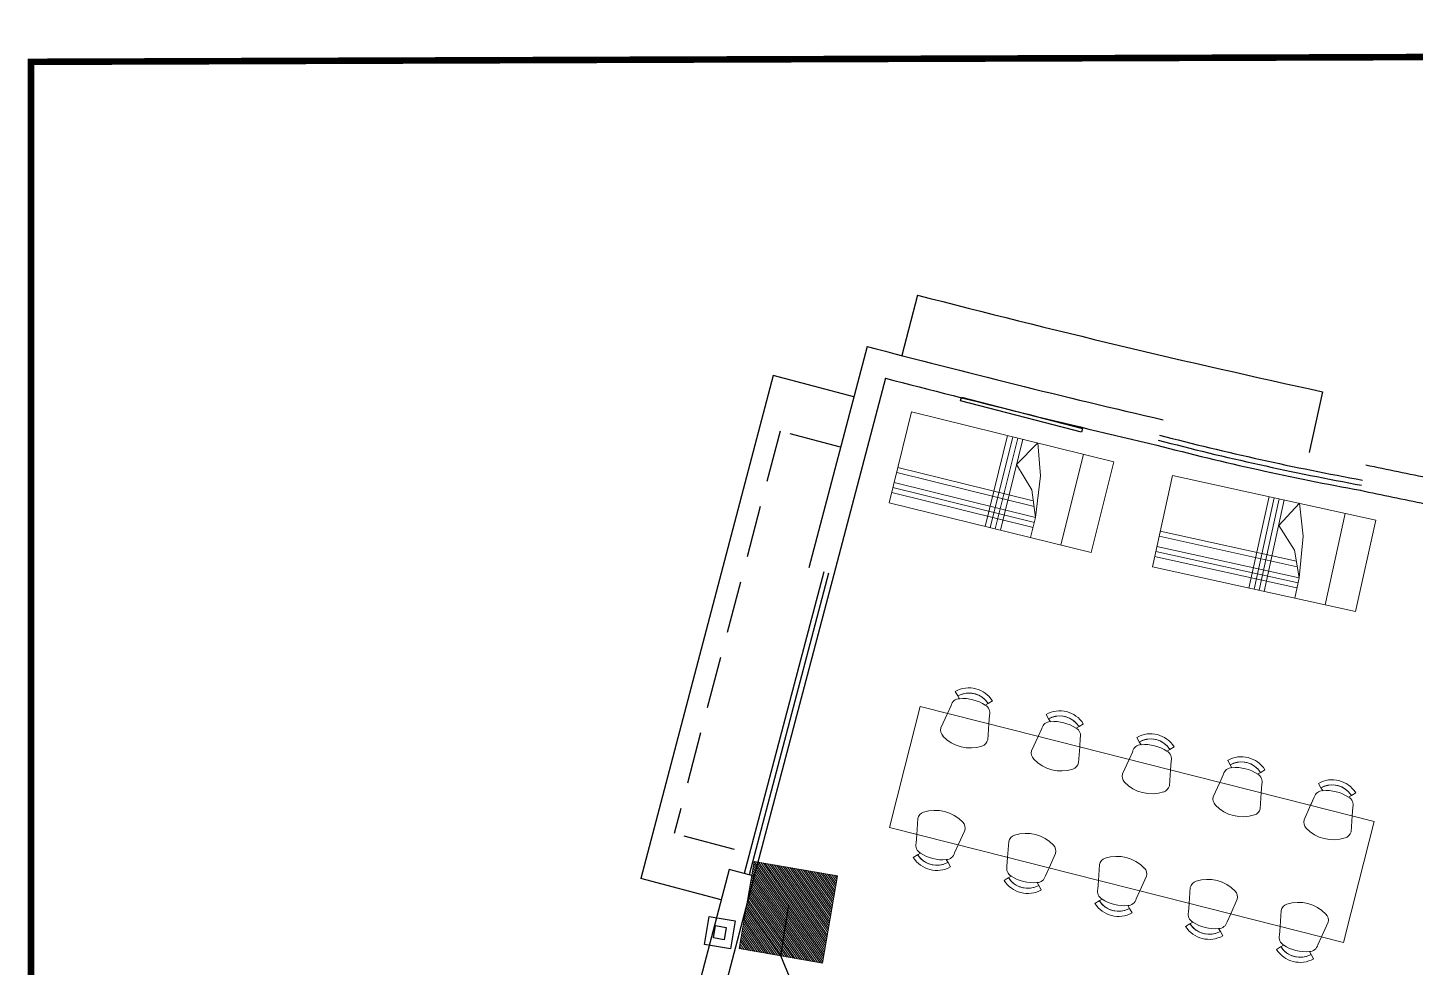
# Model space of a CAD drawing. Header units: inches. Extents: x -221585 to 401252, y -284294 to 332380.
# Drawn here: x 143617 to 144950, y 29413 to 30316 of the extents above; entities that cross this region are included whole.
import ezdxf

# ---------------------------------------------------------------- set-up
doc = ezdxf.new("R2010")
doc.units = ezdxf.units.IN
doc.header["$MEASUREMENT"] = 0
doc.linetypes.add('HIDDEN', pattern=[0.375, 0.25, -0.125])
for name, color, linetype, lineweight in [('A-SEC-TXT', 3, 'Continuous', 0), ('FURN', 56, 'Continuous', 0), ('Wall mount speaker', 2, 'Continuous', 0)]:
    doc.layers.add(name, color=color, linetype=linetype, lineweight=lineweight)
doc.layers.add('TEL', color=6, linetype='Continuous')

# ---------------------------------------------------------------- blocks, each defined once
blk = doc.blocks.new('A$C25933C84')
at = {"color": 8, "linetype": 'Continuous'}
for p, q in [((0, 0.9), (2, 0.9)), ((0, 0), (0, 0.9)), ((0.3, 0.9), (0.3, 0)), ((0.6, 0.7), (0.6, 0.9)), ((2, 0.9), (2, 0)), ((0.65, 0.3), (0.6, 0.7)), ((0.7, 0.45), (0.6, 0.7)), ((0.9, 0.25), (0.7, 0.45)), ((0.75, 0), (0.65, 0.3)), ((0.75, 0), (0.9, 0.25)), ((2, 0), (0, 0))]:
    blk.add_line(p, q, dxfattribs=at)
at = {"color": 8}
for p, q in [((0.6, 0.8), (2, 0.8)), ((0.9, 0), (0.9, 0.9)), ((0.95, 0), (0.95, 0.9)), ((1, 0), (1, 0.9)), ((1.05, 0), (1.05, 0.9)), ((0.6, 0.75), (2, 0.75)), ((0.6, 0.7), (2, 0.7)), ((0.64, 0.6), (2, 0.6)), ((0.66, 0.55), (2, 0.55))]:
    blk.add_line(p, q, dxfattribs=at)
blk = doc.blocks.new('light')
at = {"color": 5}
for p, q in [((112625.2, 38871.2), (112742.5, 38895.9)), ((112743.3, 38892.3), (112625.9, 38867.6)), ((112742.5, 38895.9), (112743.3, 38892.3)), ((112625.9, 38867.6), (112625.2, 38871.2))]:
    blk.add_line(p, q, dxfattribs=at)
blk = doc.blocks.new('A$C54490F4E')
at = {"layer": 'Wall mount speaker', "ltscale": 0.1}
h = blk.add_hatch(dxfattribs=at)
h.set_pattern_fill('ANSI31', color=3, scale=50, style=0)
h.paths.add_polyline_path([(347.4, 331.9), (0, 331.9), (0, 0), (347.4, 0)])
at = {"layer": 'Wall mount speaker', "color": 3, "ltscale": 0.1}
blk.add_lwpolyline([(0, 331.9), (347.4, 331.9), (347.4, 0), (0, 0)], close=True, dxfattribs=at)
blk = doc.blocks.new('A$C1A917D7C')
at = {"layer": 'TEL', "elevation": 0}
for points in [[(0, 956), (227, 956), (227, 744), (0, 744)], [(63, 893), (164, 893), (164, 807), (63, 807)]]:
    blk.add_lwpolyline(points, close=True, dxfattribs=at)
at = {"layer": 'Wall mount speaker', "color": 2, "ltscale": 0.1, "xscale": 2.038325862171721, "yscale": 2.038325862171721, "zscale": 2.038325862171721}
blk.add_blockref('A$C54490F4E', (14, 0), dxfattribs=at)

msp = doc.modelspace()

# ---------------------------------------------------------------- linework, layer by layer
at = {"color": 20, "ltscale": 10}
for p, q in [((144472.1, 30058.8, -0.4), (144457, 30000.7, 0)), ((144333.5, 29981.5, 0.4), (144206.1, 29498, 0.4)), ((144410.8, 29961.1, 0), (144333.5, 29981.5, 0.4)), ((144861.3, 29966, -0.4), (144848.5, 29907.4, 0)), ((144283.5, 29477.6, 0), (144206.1, 29498, 0.4))]:
    msp.add_line(p, q, dxfattribs=at)
at = {"color": 4, "ltscale": 8}
for p, q in [((144423.6, 30009.5, 0.4), (144367.5, 29796.8, 0.4)), ((144441.2, 29979, 0), (144391.6, 29790.4, 0.4)), ((144291.1, 29506.7, 0.4), (144184.4, 29101.5, 0.4)), ((144315.2, 29500.3, 0.4), (144264.2, 29306.9, 0.4))]:
    msp.add_line(p, q, dxfattribs=at)
at = {"color": 20, "linetype": 'HIDDEN', "ltscale": 200}
for p, q in [((144340.1, 29928.1, 0.3), (144238.2, 29541.3, 0.3)), ((144398.1, 29912.8, 0), (144340.1, 29928.1, 0.3)), ((144296.2, 29526, 0), (144238.2, 29541.3, 0.3))]:
    msp.add_line(p, q, dxfattribs=at)
at = {"color": 1, "ltscale": 8}
for p, q in [((144381.9, 29793, 0.4), (144305.5, 29502.9, 0.4)), ((144386.7, 29791.7, 0.4), (144310.3, 29501.6, 0.4)), ((144391.6, 29790.4, 0.4), (144315.2, 29500.3, 0.4))]:
    msp.add_line(p, q, dxfattribs=at)
at = {"color": 4, "ltscale": 10}
msp.add_line((144315.2, 29500.3, 0.4), (144291.1, 29506.7, 0.4), dxfattribs=at)
at = {"color": 6}
for p, q in [((144340.7, 29423.8, 0.4), (144348.4, 29472.8)), ((144687.1, 28587.1), (144340.7, 29423.8, 0.4))]:
    msp.add_line(p, q, dxfattribs=at)
at = {"color": 6, "const_width": 6.3}
msp.add_lwpolyline([(143620.3, 24452.2), (143620.3, 30283), (152235.6, 30312.6), (152235.6, 24481.8)], close=True, dxfattribs=at)
at = {"color": 20, "ltscale": 10}
msp.add_arc((146992.9, 39765.3, -0.4), 10028.5, 255.44206, 257.72798, dxfattribs=at)
at = {"color": 4, "ltscale": 10}
for centre, radius, start, end in [((146992.9, 39765.3, 0), 10088.5, 255.2456, 256.9098), ((147008.2, 39829.5, 0), 10179.5, 255.39391, 256.9065), ((146992.9, 39765.3, 0), 10088.5, 258.04397, 258.40372), ((146992.9, 39765.3, 0), 10113.5, 258.04396, 258.40373)]:
    msp.add_arc(centre, radius, start, end, dxfattribs=at)
at = {"color": 1, "ltscale": 8}
for radius in [2665.5, 2660.5, 2670.5]:
    msp.add_arc((145377.3, 32498.3, 0), radius, 255.3517, 259.6587, dxfattribs=at)
at = {"layer": 'FURN'}
for p, q in [((144508.3, 29677.9, 0.4), (144510.7, 29673.7, 0.4)), ((144508.3, 29677.9, 0.4), (144510.7, 29673.7, 0.4)), ((144474.7, 29663.4, 0.4), (144460, 29605.3, 0.4)), ((144561.9, 29641.3, 0.4), (144474.7, 29663.4, 0.4)), ((144504.3, 29664.5, 0.4), (144500.8, 29656.8, 0.4)), ((144504.3, 29664.5, 0.4), (144500.8, 29656.8, 0.4)), ((144512.4, 29670.9, 0.4), (144510.7, 29673.7, 0.4)), ((144512.4, 29670.9, 0.4), (144510.7, 29673.7, 0.4)), ((144537.2, 29664.7, 0.4), (144540, 29666.2, 0.4)), ((144537.2, 29664.7, 0.4), (144540, 29666.2, 0.4)), ((144544.1, 29668.8, 0.4), (144540, 29666.2, 0.4)), ((144544.1, 29668.8, 0.4), (144540, 29666.2, 0.4)), ((144500.8, 29656.8, 0.4), (144494.5, 29642.9, 0.4)), ((144540.7, 29646.7, 0.4), (144541.3, 29655.2, 0.4)), ((144540.7, 29646.7, 0.4), (144541.3, 29655.2, 0.4)), ((144595.6, 29655.8, 0.4), (144597.9, 29651.6, 0.4)), ((144595.6, 29655.8, 0.4), (144597.9, 29651.6, 0.4)), ((144599.7, 29648.8, 0.4), (144597.9, 29651.6, 0.4)), ((144599.7, 29648.8, 0.4), (144597.9, 29651.6, 0.4)), ((144539.6, 29631.4, 0.4), (144540.7, 29646.7, 0.4)), ((144649.2, 29619.3, 0.4), (144561.9, 29641.3, 0.4)), ((144591.6, 29642.4, 0.4), (144588.1, 29634.7, 0.4)), ((144591.6, 29642.4, 0.4), (144588.1, 29634.7, 0.4)), ((144624.4, 29642.6, 0.4), (144627.3, 29644.1, 0.4)), ((144624.4, 29642.6, 0.4), (144627.3, 29644.1, 0.4)), ((144631.4, 29646.7, 0.4), (144627.3, 29644.1, 0.4)), ((144631.4, 29646.7, 0.4), (144627.3, 29644.1, 0.4)), ((144588.1, 29634.7, 0.4), (144581.7, 29620.8, 0.4)), ((144626.9, 29609.3, 0.4), (144627.9, 29624.6, 0.4)), ((144627.9, 29624.6, 0.4), (144628.5, 29633.1, 0.4)), ((144627.9, 29624.6, 0.4), (144628.5, 29633.1, 0.4)), ((144682.8, 29633.7, 0.4), (144685.2, 29629.5, 0.4)), ((144682.8, 29633.7, 0.4), (144685.2, 29629.5, 0.4)), ((144686.9, 29626.7, 0.4), (144685.2, 29629.5, 0.4)), ((144686.9, 29626.7, 0.4), (144685.2, 29629.5, 0.4)), ((144718.6, 29624.6, 0.4), (144714.5, 29622, 0.4)), ((144718.6, 29624.6, 0.4), (144714.5, 29622, 0.4)), ((144736.4, 29597.2, 0.4), (144649.2, 29619.3, 0.4)), ((144675.3, 29612.6, 0.4), (144669, 29598.7, 0.4)), ((144678.8, 29620.3, 0.4), (144675.3, 29612.6, 0.4)), ((144678.8, 29620.3, 0.4), (144675.3, 29612.6, 0.4)), ((144711.7, 29620.5, 0.4), (144714.5, 29622, 0.4)), ((144711.7, 29620.5, 0.4), (144714.5, 29622, 0.4)), ((144715.2, 29602.5, 0.4), (144715.8, 29611, 0.4)), ((144715.2, 29602.5, 0.4), (144715.8, 29611, 0.4)), ((144770.1, 29611.6, 0.4), (144772.4, 29607.4, 0.4)), ((144770.1, 29611.6, 0.4), (144772.4, 29607.4, 0.4)), ((144445.2, 29547.1, 0.4), (144460, 29605.3, 0.4)), ((144714.1, 29587.2, 0.4), (144715.2, 29602.5, 0.4)), ((144823.7, 29575.1, 0.4), (144736.4, 29597.2, 0.4)), ((144766.1, 29598.3, 0.4), (144762.6, 29590.5, 0.4)), ((144766.1, 29598.3, 0.4), (144762.6, 29590.5, 0.4)), ((144774.2, 29604.6, 0.4), (144772.4, 29607.4, 0.4)), ((144774.2, 29604.6, 0.4), (144772.4, 29607.4, 0.4)), ((144798.9, 29598.4, 0.4), (144801.8, 29600, 0.4)), ((144798.9, 29598.4, 0.4), (144801.8, 29600, 0.4)), ((144805.9, 29602.5, 0.4), (144801.8, 29600, 0.4)), ((144805.9, 29602.5, 0.4), (144801.8, 29600, 0.4)), ((144762.6, 29590.5, 0.4), (144756.2, 29576.6, 0.4)), ((144802.4, 29580.5, 0.4), (144803, 29588.9, 0.4)), ((144802.4, 29580.5, 0.4), (144803, 29588.9, 0.4)), ((144802.4, 29580.5, 0.4), (144803, 29588.9, 0.4)), ((144802.4, 29580.5, 0.4), (144803, 29588.9, 0.4)), ((144857.3, 29589.5, 0.4), (144859.7, 29585.3, 0.4)), ((144857.3, 29589.5, 0.4), (144859.7, 29585.3, 0.4)), ((144861.4, 29582.6, 0.4), (144859.7, 29585.3, 0.4)), ((144861.4, 29582.6, 0.4), (144859.7, 29585.3, 0.4)), ((144801.4, 29565.2, 0.4), (144802.4, 29580.5, 0.4)), ((144910.9, 29553, 0.4), (144823.7, 29575.1, 0.4)), ((144853.3, 29576.2, 0.4), (144849.8, 29568.5, 0.4)), ((144853.3, 29576.2, 0.4), (144849.8, 29568.4, 0.4)), ((144886.2, 29576.3, 0.4), (144889, 29577.9, 0.4)), ((144886.2, 29576.3, 0.4), (144889, 29577.9, 0.4)), ((144893.1, 29580.4, 0.4), (144889, 29577.9, 0.4)), ((144893.1, 29580.4, 0.4), (144889, 29577.9, 0.4)), ((144849.8, 29568.5, 0.4), (144843.5, 29554.5, 0.4)), ((144888.6, 29543.1, 0.4), (144889.7, 29558.4, 0.4)), ((144889.7, 29558.4, 0.4), (144890.3, 29566.8, 0.4)), ((144889.7, 29558.4, 0.4), (144890.3, 29566.8, 0.4)), ((144532.5, 29525, 0.4), (144445.2, 29547.1, 0.4)), ((144471.4, 29540.5, 0.4), (144472.4, 29555.8, 0.4)), ((144517.6, 29544.4, 0.4), (144511.2, 29530.4, 0.4)), ((144896.2, 29494.8, 0.4), (144910.9, 29553, 0.4)), ((144470.8, 29532, 0.4), (144471.4, 29540.5, 0.4)), ((144470.8, 29532, 0.4), (144471.4, 29540.5, 0.4)), ((144511.2, 29530.4, 0.4), (144507.7, 29522.7, 0.4)), ((144511.2, 29530.4, 0.4), (144507.7, 29522.7, 0.4)), ((144558.6, 29518.4, 0.4), (144559.7, 29533.7, 0.4)), ((144467.9, 29518.4, 0.4), (144472, 29521, 0.4)), ((144467.9, 29518.4, 0.4), (144472, 29521, 0.4)), ((144474.9, 29522.6, 0.4), (144472, 29521, 0.4)), ((144474.9, 29522.6, 0.4), (144472, 29521, 0.4)), ((144619.7, 29502.9, 0.4), (144532.5, 29525, 0.4)), ((144558, 29509.9, 0.4), (144558.6, 29518.4, 0.4)), ((144558, 29509.9, 0.4), (144558.6, 29518.4, 0.4)), ((144604.8, 29522.3, 0.4), (144598.5, 29508.3, 0.4)), ((144499.6, 29516.3, 0.4), (144501.4, 29513.6, 0.4)), ((144499.6, 29516.3, 0.4), (144501.4, 29513.6, 0.4)), ((144503.7, 29509.3, 0.4), (144501.4, 29513.6, 0.4)), ((144503.7, 29509.3, 0.4), (144501.4, 29513.6, 0.4)), ((144598.5, 29508.3, 0.4), (144595, 29500.6, 0.4)), ((144598.5, 29508.3, 0.4), (144595, 29500.6, 0.4)), ((144645.9, 29496.3, 0.4), (144646.9, 29511.6, 0.4)), ((144555.2, 29496.3, 0.4), (144559.3, 29498.9, 0.4)), ((144555.2, 29496.3, 0.4), (144559.3, 29498.9, 0.4)), ((144562.1, 29500.5, 0.4), (144559.3, 29498.9, 0.4)), ((144562.1, 29500.5, 0.4), (144559.3, 29498.9, 0.4)), ((144586.9, 29494.2, 0.4), (144588.6, 29491.5, 0.4)), ((144586.9, 29494.2, 0.4), (144588.6, 29491.5, 0.4)), ((144591, 29487.3, 0.4), (144588.6, 29491.5, 0.4)), ((144591, 29487.3, 0.4), (144588.6, 29491.5, 0.4)), ((144707, 29480.8, 0.4), (144619.7, 29502.9, 0.4)), ((144645.3, 29487.9, 0.4), (144645.9, 29496.3, 0.4)), ((144645.3, 29487.9, 0.4), (144645.9, 29496.3, 0.4)), ((144692.1, 29500.2, 0.4), (144685.7, 29486.2, 0.4)), ((144896.2, 29494.8, 0.4), (144881.5, 29436.7, 0.4)), ((144642.4, 29474.2, 0.4), (144646.5, 29476.8, 0.4)), ((144642.4, 29474.2, 0.4), (144646.5, 29476.8, 0.4)), ((144649.4, 29478.4, 0.4), (144646.5, 29476.8, 0.4)), ((144649.4, 29478.4, 0.4), (144646.5, 29476.8, 0.4)), ((144685.7, 29486.2, 0.4), (144682.2, 29478.5, 0.4)), ((144685.7, 29486.2, 0.4), (144682.2, 29478.5, 0.4)), ((144881.5, 29436.7, 0.4), (144707, 29480.8, 0.4)), ((144733.1, 29474.2, 0.4), (144734.2, 29489.5, 0.4)), ((144779.3, 29478.1, 0.4), (144773, 29464.1, 0.4)), ((144674.1, 29472.1, 0.4), (144675.9, 29469.4, 0.4)), ((144674.1, 29472.1, 0.4), (144675.9, 29469.4, 0.4)), ((144678.2, 29465.2, 0.4), (144675.9, 29469.4, 0.4)), ((144678.2, 29465.2, 0.4), (144675.9, 29469.4, 0.4)), ((144732.5, 29465.8, 0.4), (144733.1, 29474.2, 0.4)), ((144732.5, 29465.8, 0.4), (144733.1, 29474.2, 0.4)), ((144773, 29464.1, 0.4), (144769.5, 29456.4, 0.4)), ((144773, 29464.1, 0.4), (144769.5, 29456.4, 0.4)), ((144820.4, 29452.1, 0.4), (144821.4, 29467.4, 0.4)), ((144729.7, 29452.1, 0.4), (144733.8, 29454.7, 0.4)), ((144729.7, 29452.1, 0.4), (144733.8, 29454.7, 0.4)), ((144736.6, 29456.3, 0.4), (144733.8, 29454.7, 0.4)), ((144736.6, 29456.3, 0.4), (144733.8, 29454.7, 0.4)), ((144761.4, 29450, 0.4), (144763.1, 29447.3, 0.4)), ((144761.4, 29450, 0.4), (144763.1, 29447.3, 0.4)), ((144819.8, 29443.7, 0.4), (144820.4, 29452.1, 0.4)), ((144819.8, 29443.7, 0.4), (144820.4, 29452.1, 0.4)), ((144866.6, 29456, 0.4), (144860.2, 29442, 0.4)), ((144765.5, 29443.1, 0.4), (144763.1, 29447.3, 0.4)), ((144765.5, 29443.1, 0.4), (144763.1, 29447.3, 0.4)), ((144860.2, 29442, 0.4), (144856.7, 29434.3, 0.4)), ((144860.2, 29442, 0.4), (144856.7, 29434.3, 0.4)), ((144816.9, 29430, 0.4), (144821, 29432.6, 0.4)), ((144816.9, 29430, 0.4), (144821, 29432.6, 0.4)), ((144823.9, 29434.2, 0.4), (144821, 29432.6, 0.4)), ((144823.9, 29434.2, 0.4), (144821, 29432.6, 0.4)), ((144848.6, 29427.9, 0.4), (144850.4, 29425.2, 0.4)), ((144848.6, 29427.9, 0.4), (144850.4, 29425.2, 0.4)), ((144852.7, 29421, 0.4), (144850.4, 29425.2, 0.4)), ((144852.7, 29421, 0.4), (144850.4, 29425.2, 0.4))]:
    msp.add_line(p, q, dxfattribs=at)
for centre, radius, start, end in [((144521.5, 29654.5, 0.4), 26.8, 32.1889, 119.3946), ((144521.5, 29654.5, 0.4), 26.8, 32.1889, 119.3946), ((144512.5, 29662.4, 0.4), 8.47, 90.6768, 165.7918), ((144512.5, 29662.4, 0.4), 8.47, 90.6768, 165.7918), ((144521.5, 29654.5, 0.4), 21.9, 32.1889, 119.3946), ((144521.5, 29654.5, 0.4), 21.9, 45.4396, 119.3946), ((144516.1, 29633.3, 0.4), 37.8, 56.053, 95.5305), ((144516.1, 29633.3, 0.4), 37.8, 56.053, 95.5305), ((144533.1, 29657.3, 0.4), 8.47, 345.7918, 60.9067), ((144533.1, 29657.3, 0.4), 8.47, 345.7918, 60.9067), ((144608.7, 29632.5, 0.4), 26.8, 32.1889, 119.3946), ((144608.7, 29632.5, 0.4), 26.8, 32.1889, 119.3946), ((144608.7, 29632.5, 0.4), 21.9, 32.1889, 119.3946), ((144608.7, 29632.5, 0.4), 21.9, 45.4396, 119.3946), ((144502.7, 29640.8, 0.4), 8.47, 165.7918, 223.5608), ((144502.7, 29640.8, 0.4), 8.47, 165.7918, 223.5608), ((144599.8, 29640.4, 0.4), 8.47, 90.6768, 165.7918), ((144599.8, 29640.4, 0.4), 8.47, 90.6768, 165.7918), ((144603.3, 29611.2, 0.4), 37.8, 56.053, 95.5305), ((144603.3, 29611.2, 0.4), 37.8, 56.053, 95.5305), ((144620.3, 29635.2, 0.4), 8.47, 345.7918, 60.9067), ((144620.3, 29635.2, 0.4), 8.47, 345.7918, 60.9067), ((144696, 29610.4, 0.4), 26.8, 32.1889, 119.3946), ((144696, 29610.4, 0.4), 26.8, 32.1889, 119.3946), ((144522.8, 29659.9, 0.4), 36.3, 223.5608, 288.0227), ((144522.8, 29659.9, 0.4), 36.3, 223.5608, 288.0227), ((144531.4, 29633.5, 0.4), 8.47, 288.0227, 345.7918), ((144531.4, 29633.5, 0.4), 8.47, 288.0227, 345.7918), ((144687, 29618.3, 0.4), 8.47, 90.6768, 165.7918), ((144687, 29618.3, 0.4), 8.47, 90.6768, 165.7918), ((144696, 29610.4, 0.4), 21.9, 32.1889, 119.3946), ((144696, 29610.4, 0.4), 21.9, 45.4396, 119.3946), ((144690.6, 29589.1, 0.4), 37.8, 56.053, 95.5305), ((144690.6, 29589.1, 0.4), 37.8, 56.053, 95.5305), ((144589.9, 29618.7, 0.4), 8.47, 165.7918, 223.5608), ((144589.9, 29618.7, 0.4), 8.47, 165.7918, 223.5608), ((144610.1, 29637.8, 0.4), 36.3, 223.5608, 288.0227), ((144610.1, 29637.8, 0.4), 36.3, 223.5608, 288.0227), ((144707.6, 29613.1, 0.4), 8.47, 345.7918, 60.9067), ((144707.6, 29613.1, 0.4), 8.47, 345.7918, 60.9067), ((144783.2, 29588.3, 0.4), 26.8, 32.1889, 119.3946), ((144783.2, 29588.3, 0.4), 26.8, 32.1889, 119.3946), ((144783.2, 29588.3, 0.4), 21.9, 32.1889, 119.3946), ((144783.2, 29588.3, 0.4), 21.9, 45.4396, 119.3946), ((144618.7, 29611.4, 0.4), 8.47, 288.0227, 345.7918), ((144618.7, 29611.4, 0.4), 8.47, 288.0227, 345.7918), ((144677.2, 29596.6, 0.4), 8.47, 165.7918, 223.5608), ((144677.2, 29596.6, 0.4), 8.47, 165.7918, 223.5608), ((144774.3, 29596.2, 0.4), 8.47, 90.6768, 165.7918), ((144774.3, 29596.2, 0.4), 8.47, 90.6768, 165.7918), ((144777.8, 29567, 0.4), 37.8, 56.053, 95.5305), ((144777.8, 29567, 0.4), 37.8, 56.053, 95.5305), ((144794.8, 29591, 0.4), 8.47, 345.7918, 60.9067), ((144794.8, 29591, 0.4), 8.47, 345.7918, 60.9067), ((144697.3, 29615.8, 0.4), 36.3, 223.5608, 288.0227), ((144697.3, 29615.8, 0.4), 36.3, 223.5608, 288.0227), ((144705.9, 29589.3, 0.4), 8.47, 288.0227, 345.7918), ((144705.9, 29589.3, 0.4), 8.47, 288.0227, 345.7918), ((144870.4, 29566.2, 0.4), 26.8, 32.1889, 119.3946), ((144870.4, 29566.2, 0.4), 26.8, 32.1889, 119.3946), ((144870.4, 29566.2, 0.4), 21.9, 32.1889, 119.3946), ((144870.4, 29566.2, 0.4), 21.9, 45.4396, 119.3946), ((144764.4, 29574.5, 0.4), 8.47, 165.7918, 223.5608), ((144764.4, 29574.5, 0.4), 8.47, 165.7918, 223.5608), ((144861.5, 29574.1, 0.4), 8.47, 90.6768, 165.7918), ((144861.5, 29574.1, 0.4), 8.47, 90.6768, 165.7918), ((144865.1, 29544.9, 0.4), 37.8, 56.053, 95.5305), ((144865.1, 29544.9, 0.4), 37.8, 56.053, 95.5305), ((144882.1, 29568.9, 0.4), 8.47, 345.7918, 60.9067), ((144882.1, 29568.9, 0.4), 8.47, 345.7918, 60.9067), ((144480.6, 29553.7, 0.4), 8.47, 108.0227, 165.7918), ((144480.6, 29553.7, 0.4), 8.47, 108.0227, 165.7918), ((144489.2, 29527.3, 0.4), 36.3, 43.5608, 108.0227), ((144489.2, 29527.3, 0.4), 36.3, 43.5608, 108.0227), ((144784.6, 29593.7, 0.4), 36.3, 223.5608, 288.0227), ((144784.6, 29593.7, 0.4), 36.3, 223.5608, 288.0227), ((144793.2, 29567.2, 0.4), 8.47, 288.0227, 345.7918), ((144793.2, 29567.2, 0.4), 8.47, 288.0227, 345.7918), ((144509.4, 29546.4, 0.4), 8.47, 345.7918, 43.5608), ((144509.4, 29546.4, 0.4), 8.47, 345.7918, 43.5608), ((144851.7, 29552.4, 0.4), 8.47, 165.7918, 223.5608), ((144851.7, 29552.4, 0.4), 8.47, 165.7918, 223.5608), ((144871.8, 29571.6, 0.4), 36.3, 223.5608, 288.0227), ((144871.8, 29571.6, 0.4), 36.3, 223.5608, 288.0227), ((144479, 29530, 0.4), 8.47, 165.7918, 240.9067), ((144479, 29530, 0.4), 8.47, 165.7918, 240.9067), ((144567.9, 29531.6, 0.4), 8.47, 108.0227, 165.7918), ((144567.9, 29531.6, 0.4), 8.47, 108.0227, 165.7918), ((144576.5, 29505.2, 0.4), 36.3, 43.5608, 108.0227), ((144576.5, 29505.2, 0.4), 36.3, 43.5608, 108.0227), ((144596.6, 29524.3, 0.4), 8.47, 345.7918, 43.5608), ((144596.6, 29524.3, 0.4), 8.47, 345.7918, 43.5608), ((144880.4, 29545.1, 0.4), 8.47, 288.0227, 345.7918), ((144880.4, 29545.1, 0.4), 8.47, 288.0227, 345.7918), ((144490.6, 29532.7, 0.4), 26.8, 212.1889, 299.3946), ((144490.6, 29532.7, 0.4), 26.8, 212.1889, 299.3946), ((144490.6, 29532.7, 0.4), 21.9, 212.1889, 299.3946), ((144490.6, 29532.7, 0.4), 21.9, 212.1889, 286.144), ((144496, 29553.9, 0.4), 37.8, 236.053, 275.5305), ((144496, 29553.9, 0.4), 37.8, 236.053, 275.5305), ((144499.5, 29524.8, 0.4), 8.47, 270.6768, 345.7918), ((144499.5, 29524.8, 0.4), 8.47, 270.6768, 345.7918), ((144655.1, 29509.5, 0.4), 8.47, 108.0227, 165.7918), ((144655.1, 29509.5, 0.4), 8.47, 108.0227, 165.7918), ((144663.7, 29483.1, 0.4), 36.3, 43.5608, 108.0227), ((144663.7, 29483.1, 0.4), 36.3, 43.5608, 108.0227), ((144566.2, 29507.9, 0.4), 8.47, 165.7918, 240.9067), ((144566.2, 29507.9, 0.4), 8.47, 165.7918, 240.9067), ((144683.9, 29502.3, 0.4), 8.47, 345.7918, 43.5608), ((144683.9, 29502.3, 0.4), 8.47, 345.7918, 43.5608), ((144577.9, 29510.6, 0.4), 26.8, 212.1889, 299.3946), ((144577.9, 29510.6, 0.4), 26.8, 212.1889, 299.3946), ((144577.9, 29510.6, 0.4), 21.9, 212.1889, 299.3946), ((144577.9, 29510.6, 0.4), 21.9, 212.1889, 286.144), ((144583.2, 29531.8, 0.4), 37.8, 236.053, 275.5305), ((144583.2, 29531.8, 0.4), 37.8, 236.053, 275.5305), ((144586.8, 29502.7, 0.4), 8.47, 270.6768, 345.7918), ((144586.8, 29502.7, 0.4), 8.47, 270.6768, 345.7918), ((144742.4, 29487.4, 0.4), 8.47, 108.0227, 165.7918), ((144742.4, 29487.4, 0.4), 8.47, 108.0227, 165.7918), ((144751, 29461, 0.4), 36.3, 43.5608, 108.0227), ((144751, 29461, 0.4), 36.3, 43.5608, 108.0227), ((144653.5, 29485.8, 0.4), 8.47, 165.7918, 240.9067), ((144653.5, 29485.8, 0.4), 8.47, 165.7918, 240.9067), ((144665.1, 29488.5, 0.4), 21.9, 212.1889, 299.3946), ((144665.1, 29488.5, 0.4), 21.9, 212.1889, 286.144), ((144670.5, 29509.7, 0.4), 37.8, 236.053, 275.5305), ((144670.5, 29509.7, 0.4), 37.8, 236.053, 275.5305), ((144674, 29480.6, 0.4), 8.47, 270.6768, 345.7918), ((144674, 29480.6, 0.4), 8.47, 270.6768, 345.7918), ((144771.1, 29480.2, 0.4), 8.47, 345.7918, 43.5608), ((144771.1, 29480.2, 0.4), 8.47, 345.7918, 43.5608), ((144665.1, 29488.5, 0.4), 26.8, 212.1889, 299.3946), ((144665.1, 29488.5, 0.4), 26.8, 212.1889, 299.3946), ((144740.7, 29463.7, 0.4), 8.47, 165.7918, 240.9067), ((144740.7, 29463.7, 0.4), 8.47, 165.7918, 240.9067), ((144829.6, 29465.3, 0.4), 8.47, 108.0227, 165.7918), ((144829.6, 29465.3, 0.4), 8.47, 108.0227, 165.7918), ((144838.2, 29438.9, 0.4), 36.3, 43.5608, 108.0227), ((144838.2, 29438.9, 0.4), 36.3, 43.5608, 108.0227), ((144858.4, 29458.1, 0.4), 8.47, 345.7918, 43.5608), ((144858.4, 29458.1, 0.4), 8.47, 345.7918, 43.5608), ((144752.3, 29466.4, 0.4), 26.8, 212.1889, 299.3946), ((144752.3, 29466.4, 0.4), 26.8, 212.1889, 299.3946), ((144752.3, 29466.4, 0.4), 21.9, 212.1889, 299.3946), ((144752.3, 29466.4, 0.4), 21.9, 212.1889, 286.144), ((144757.7, 29487.6, 0.4), 37.8, 236.053, 275.5305), ((144757.7, 29487.6, 0.4), 37.8, 236.053, 275.5305), ((144761.3, 29458.5, 0.4), 8.47, 270.6768, 345.7918), ((144761.3, 29458.5, 0.4), 8.47, 270.6768, 345.7918), ((144828, 29441.6, 0.4), 8.47, 165.7918, 240.9067), ((144828, 29441.6, 0.4), 8.47, 165.7918, 240.9067), ((144839.6, 29444.3, 0.4), 26.8, 212.1889, 299.3946), ((144839.6, 29444.3, 0.4), 26.8, 212.1889, 299.3946), ((144839.6, 29444.3, 0.4), 21.9, 212.1889, 299.3946), ((144839.6, 29444.3, 0.4), 21.9, 212.1889, 286.144), ((144845, 29465.5, 0.4), 37.8, 236.053, 275.5305), ((144845, 29465.5, 0.4), 37.8, 236.053, 275.5305), ((144848.5, 29436.4, 0.4), 8.47, 270.6768, 345.7918), ((144848.5, 29436.4, 0.4), 8.47, 270.6768, 345.7918)]:
    msp.add_arc(centre, radius, start, end, dxfattribs=at)

# ---------------------------------------------------------------- block references
at = {"rotation": 333.5662686923698}
msp.add_blockref('light', (26360.2, 45290, 0.4), dxfattribs=at)
at = {"layer": 'A-SEC-TXT', "color": 30, "xscale": 0.12012, "yscale": 0.12012, "zscale": 0.12012, "rotation": 80.1851725112553}
msp.add_blockref('A$C1A917D7C', (144380.4, 29415.2, 0.4), dxfattribs=at)
at = {"layer": 'FURN', "extrusion": (-6.1e-15, -1.73e-14, -1), "xscale": -99.99999999999369, "yscale": 100, "zscale": -99.99999999999369, "rotation": 193.8640754104735}
msp.add_blockref('A$C25933C84', (-144660.6, 29898.7, 0), dxfattribs=at)
at = {"layer": 'FURN', "extrusion": (-5.7e-15, -1.75e-14, -1), "xscale": -99.99999999999261, "yscale": 100, "zscale": -99.99999999999261, "rotation": 192.406316528066}
msp.add_blockref('A$C25933C84', (-144912.4, 29842.6, 0), dxfattribs=at)

doc.saveas('drawing.dxf')
